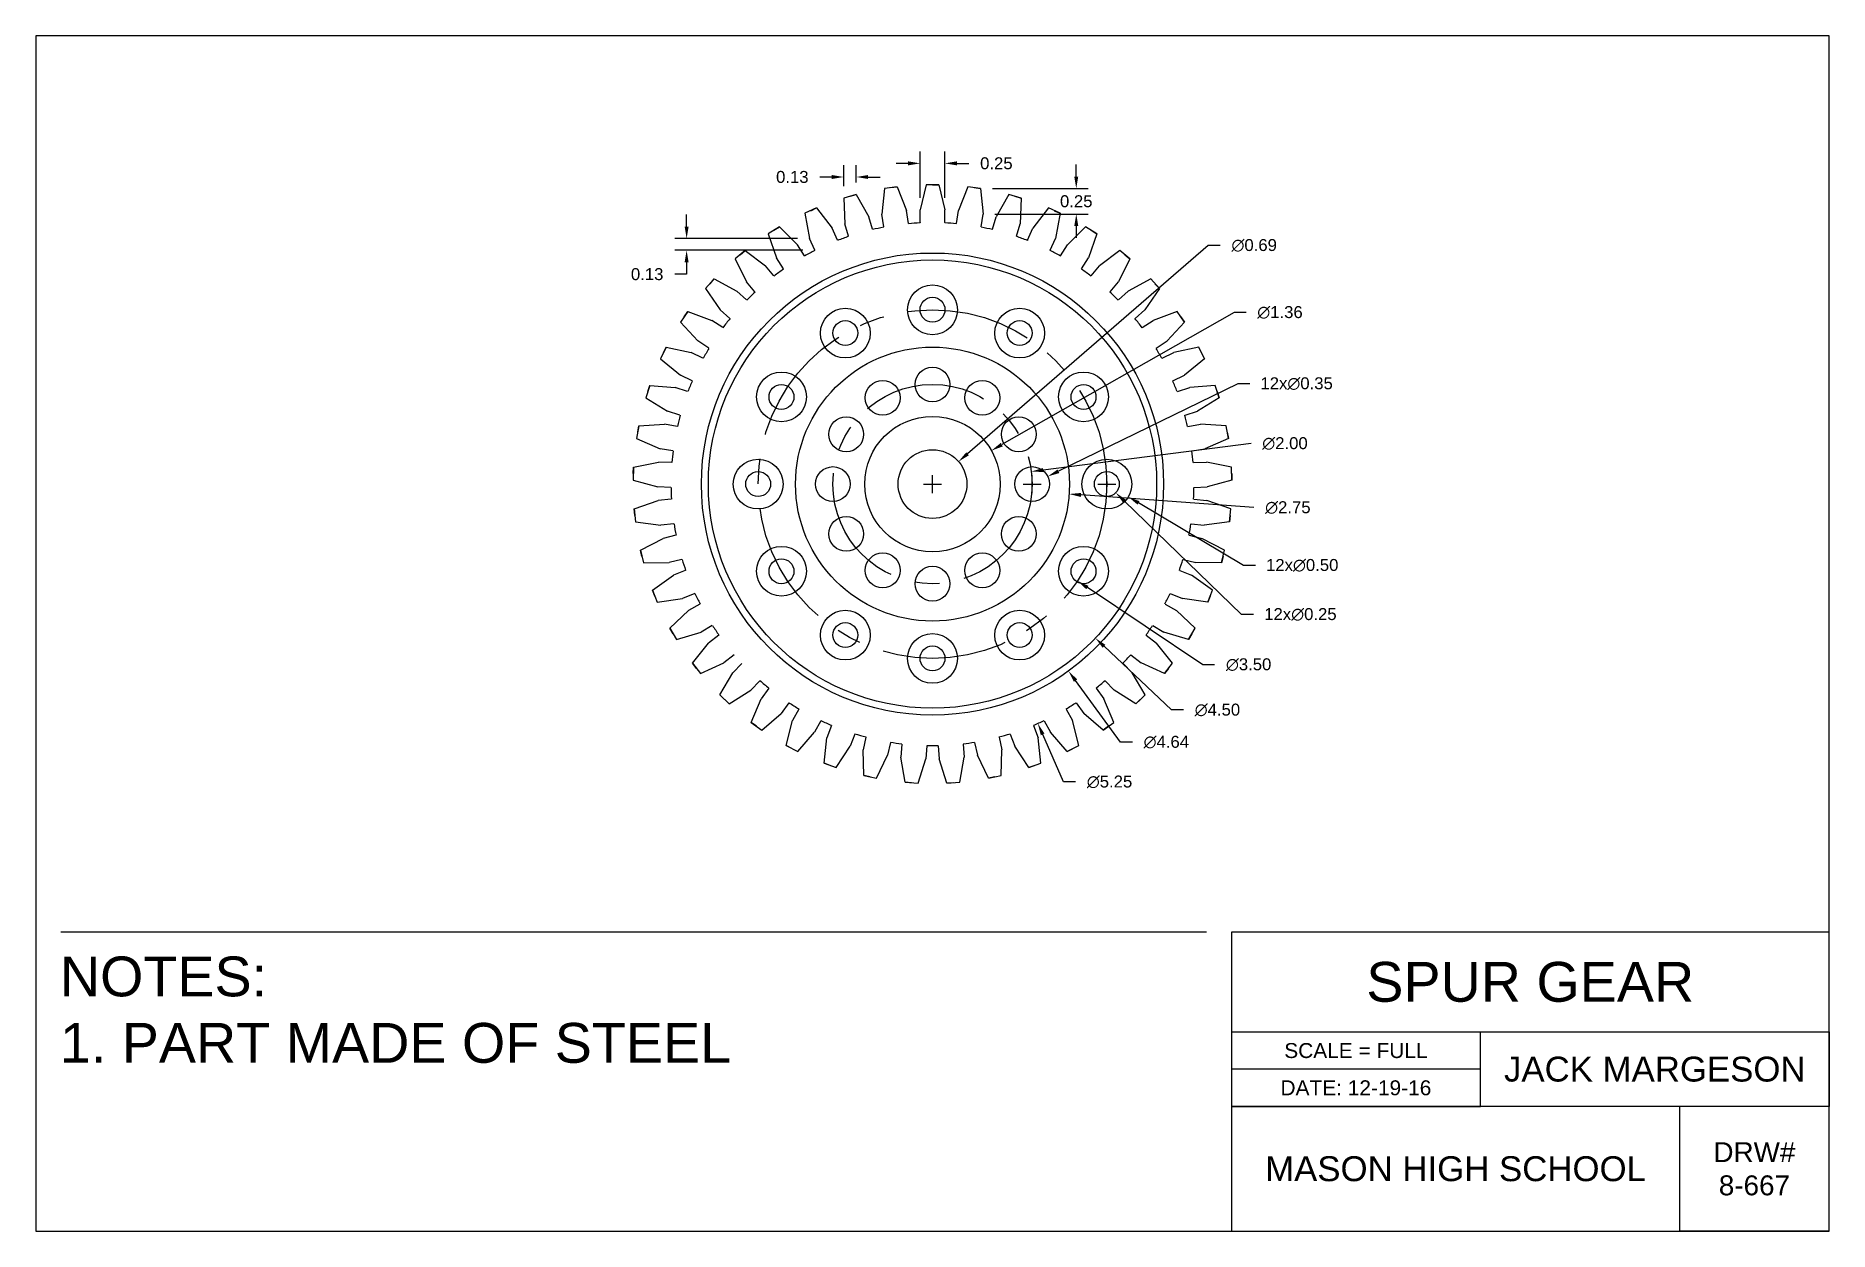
# Model space of a CAD drawing. Header units: inches. Extents: x 0 to 18, y 0 to 12.
import ezdxf

# ---------------------------------------------------------------- set-up
doc = ezdxf.new("R2010")
doc.units = ezdxf.units.IN
doc.header["$MEASUREMENT"] = 0
doc.linetypes.add('CENTER', pattern=[2, 1.25, -0.25, 0.25, -0.25])
doc.styles.get("Standard").update_dxf_attribs({"font": 'arial.ttf'})
doc.dimstyles.get("Standard").update_dxf_attribs({"dimtxt": 0.12, "dimasz": 0.12, "dimexe": 0.12, "dimexo": 0.12, "dimgap": 0.12, "dimtad": 0, "dimtih": 1, "dimtoh": 1, "dimrnd": 0.005, "dimzin": 0, "dimdsep": 46, "dimtxsty": 'Standard', "dimcen": 0.09, "dimadec": 0, "dimazin": 0, "dimtfac": 1, "dimtofl": 0, "dimtmove": 0, "dimatfit": 3, "dimfxl": 1, "dimtolj": 1, "dimtzin": 0, "dimarcsym": 0})

# ---------------------------------------------------------------- blocks, each defined once
blk = doc.blocks.new('*D8')
at = {"color": 0, "lineweight": -2, "transparency": 16777216}
for p, q in [((11.768, 9.896), (9.352, 7.804)), ((11.888, 9.896), (11.768, 9.896)), ((9, 7.41), (9, 7.59)), ((8.91, 7.5), (9.09, 7.5))]:
    blk.add_line(p, q, dxfattribs=at)
at = {"color": 0, "transparency": 16777216}
blk.add_solid([(9.339, 7.819), (9.365, 7.789), (9.261, 7.726)], dxfattribs=at)
at = {"layer": 'Defpoints', "color": 0, "transparency": 16777216}
for p in [(9.261, 7.726), (8.739, 7.274)]:
    blk.add_point(p, dxfattribs=at)
at = {"color": 0, "transparency": 16777216, "insert": (12.229, 9.896), "char_height": 0.12, "attachment_point": 5}
blk.add_mtext('\\A1;∅0.69', dxfattribs=at)
blk = doc.blocks.new('*D9')
at = {"color": 0, "lineweight": -2, "transparency": 16777216}
for p, q in [((12.027, 9.223), (9.695, 7.896)), ((12.147, 9.223), (12.027, 9.223)), ((9, 7.41), (9, 7.59)), ((8.91, 7.5), (9.09, 7.5))]:
    blk.add_line(p, q, dxfattribs=at)
at = {"color": 0, "transparency": 16777216}
blk.add_solid([(9.685, 7.913), (9.705, 7.878), (9.591, 7.836)], dxfattribs=at)
at = {"layer": 'Defpoints', "color": 0, "transparency": 16777216}
for p in [(9.591, 7.836), (8.409, 7.164)]:
    blk.add_point(p, dxfattribs=at)
at = {"color": 0, "transparency": 16777216, "insert": (12.488, 9.223), "char_height": 0.12, "attachment_point": 5}
blk.add_mtext('\\A1;∅1.36', dxfattribs=at)
blk = doc.blocks.new('*D10')
at = {"color": 0, "lineweight": -2, "transparency": 16777216}
for p, q in [((12.064, 8.508), (10.265, 7.629)), ((12.184, 8.508), (12.064, 8.508)), ((10, 7.41), (10, 7.59)), ((9.91, 7.5), (10.09, 7.5))]:
    blk.add_line(p, q, dxfattribs=at)
at = {"color": 0, "transparency": 16777216}
blk.add_solid([(10.256, 7.647), (10.274, 7.611), (10.157, 7.577)], dxfattribs=at)
at = {"layer": 'Defpoints', "color": 0, "transparency": 16777216}
for p in [(10.157, 7.577), (9.843, 7.423)]:
    blk.add_point(p, dxfattribs=at)
at = {"color": 0, "transparency": 16777216, "insert": (12.655, 8.508), "char_height": 0.12, "attachment_point": 5}
blk.add_mtext('\\A1;12x∅0.35', dxfattribs=at)
blk = doc.blocks.new('*D11')
at = {"color": 0, "lineweight": -2, "transparency": 16777216}
for p, q in [((12.197, 7.907), (10.111, 7.641)), ((9, 7.41), (9, 7.59)), ((8.91, 7.5), (9.09, 7.5))]:
    blk.add_line(p, q, dxfattribs=at)
at = {"color": 0, "transparency": 16777216}
blk.add_solid([(10.109, 7.661), (10.114, 7.621), (9.992, 7.626)], dxfattribs=at)
at = {"layer": 'Defpoints', "color": 0, "transparency": 16777216}
for p in [(9.992, 7.626), (8.008, 7.374)]:
    blk.add_point(p, dxfattribs=at)
at = {"color": 0, "transparency": 16777216, "insert": (12.538, 7.907), "char_height": 0.12, "attachment_point": 5}
blk.add_mtext('\\A1;∅2.00', dxfattribs=at)
blk = doc.blocks.new('*D12')
at = {"color": 0, "lineweight": -2, "transparency": 16777216}
for p, q in [((9, 7.41), (9, 7.59)), ((8.91, 7.5), (9.09, 7.5)), ((12.225, 7.264), (10.491, 7.391))]:
    blk.add_line(p, q, dxfattribs=at)
at = {"color": 0, "transparency": 16777216}
blk.add_solid([(10.492, 7.411), (10.49, 7.371), (10.371, 7.4)], dxfattribs=at)
at = {"layer": 'Defpoints', "color": 0, "transparency": 16777216}
for p in [(7.629, 7.6), (10.371, 7.4)]:
    blk.add_point(p, dxfattribs=at)
at = {"color": 0, "transparency": 16777216, "insert": (12.567, 7.264), "char_height": 0.12, "attachment_point": 5}
blk.add_mtext('\\A1;∅2.75', dxfattribs=at)
blk = doc.blocks.new('*D13')
at = {"color": 0, "lineweight": -2, "transparency": 16777216}
for p, q in [((10.75, 7.41), (10.75, 7.59)), ((10.66, 7.5), (10.84, 7.5)), ((12.121, 6.684), (11.068, 7.311)), ((12.241, 6.684), (12.121, 6.684))]:
    blk.add_line(p, q, dxfattribs=at)
at = {"color": 0, "transparency": 16777216}
blk.add_solid([(11.078, 7.328), (11.058, 7.294), (10.965, 7.372)], dxfattribs=at)
at = {"layer": 'Defpoints', "color": 0, "transparency": 16777216}
for p in [(10.535, 7.628), (10.965, 7.372)]:
    blk.add_point(p, dxfattribs=at)
at = {"color": 0, "transparency": 16777216, "insert": (12.711, 6.684), "char_height": 0.12, "attachment_point": 5}
blk.add_mtext('\\A1;12x∅0.50', dxfattribs=at)
blk = doc.blocks.new('*D14')
at = {"color": 0, "lineweight": -2, "transparency": 16777216}
for p, q in [((10.75, 7.41), (10.75, 7.59)), ((10.66, 7.5), (10.84, 7.5)), ((12.102, 6.191), (10.926, 7.33)), ((12.222, 6.191), (12.102, 6.191))]:
    blk.add_line(p, q, dxfattribs=at)
at = {"color": 0, "transparency": 16777216}
blk.add_solid([(10.94, 7.344), (10.912, 7.315), (10.84, 7.413)], dxfattribs=at)
at = {"layer": 'Defpoints', "color": 0, "transparency": 16777216}
for p in [(10.66, 7.587), (10.84, 7.413)]:
    blk.add_point(p, dxfattribs=at)
at = {"color": 0, "transparency": 16777216, "insert": (12.693, 6.191), "char_height": 0.12, "attachment_point": 5}
blk.add_mtext('\\A1;12x∅0.25', dxfattribs=at)
blk = doc.blocks.new('*D15')
at = {"color": 0, "lineweight": -2, "transparency": 16777216}
for p, q in [((9, 7.41), (9, 7.59)), ((8.91, 7.5), (9.09, 7.5)), ((11.712, 5.687), (10.555, 6.461)), ((11.832, 5.687), (11.712, 5.687))]:
    blk.add_line(p, q, dxfattribs=at)
at = {"color": 0, "transparency": 16777216}
blk.add_solid([(10.566, 6.478), (10.544, 6.444), (10.455, 6.528)], dxfattribs=at)
at = {"layer": 'Defpoints', "color": 0, "transparency": 16777216}
for p in [(7.545, 8.472), (10.455, 6.528)]:
    blk.add_point(p, dxfattribs=at)
at = {"color": 0, "transparency": 16777216, "insert": (12.173, 5.687), "char_height": 0.12, "attachment_point": 5}
blk.add_mtext('\\A1;∅3.50', dxfattribs=at)
blk = doc.blocks.new('*D16')
at = {"color": 0, "lineweight": -2, "transparency": 16777216}
for p, q in [((9, 7.41), (9, 7.59)), ((8.91, 7.5), (9.09, 7.5)), ((11.399, 5.232), (10.722, 5.872)), ((11.519, 5.232), (11.399, 5.232))]:
    blk.add_line(p, q, dxfattribs=at)
at = {"color": 0, "transparency": 16777216}
blk.add_solid([(10.736, 5.886), (10.708, 5.857), (10.635, 5.954)], dxfattribs=at)
at = {"layer": 'Defpoints', "color": 0, "transparency": 16777216}
for p in [(7.365, 9.046), (10.635, 5.954)]:
    blk.add_point(p, dxfattribs=at)
at = {"color": 0, "transparency": 16777216, "insert": (11.86, 5.232), "char_height": 0.12, "attachment_point": 5}
blk.add_mtext('\\A1;∅4.50', dxfattribs=at)
blk = doc.blocks.new('*D17')
at = {"color": 0, "lineweight": -2, "transparency": 16777216}
for p, q in [((9, 7.41), (9, 7.59)), ((8.91, 7.5), (9.09, 7.5)), ((10.886, 4.909), (10.436, 5.527)), ((11.006, 4.909), (10.886, 4.909))]:
    blk.add_line(p, q, dxfattribs=at)
at = {"color": 0, "transparency": 16777216}
blk.add_solid([(10.452, 5.539), (10.42, 5.515), (10.365, 5.624)], dxfattribs=at)
at = {"layer": 'Defpoints', "color": 0, "transparency": 16777216}
for p in [(7.635, 9.376), (10.365, 5.624)]:
    blk.add_point(p, dxfattribs=at)
at = {"color": 0, "transparency": 16777216, "insert": (11.347, 4.909), "char_height": 0.12, "attachment_point": 5}
blk.add_mtext('\\A1;∅4.64', dxfattribs=at)
blk = doc.blocks.new('*D21')
at = {"color": 0, "lineweight": -2, "transparency": 16777216}
for p, q in [((8.875, 10.375), (8.875, 10.84)), ((9.125, 10.375), (9.125, 10.84)), ((8.755, 10.72), (8.635, 10.72)), ((9.245, 10.72), (9.365, 10.72))]:
    blk.add_line(p, q, dxfattribs=at)
at = {"color": 0, "transparency": 16777216}
for points in [[(8.755, 10.74), (8.755, 10.7), (8.875, 10.72)], [(9.245, 10.74), (9.245, 10.7), (9.125, 10.72)]]:
    blk.add_solid(points, dxfattribs=at)
at = {"layer": 'Defpoints', "color": 0, "transparency": 16777216}
for p in [(9.125, 10.72), (8.875, 10.255), (9.125, 10.255)]:
    blk.add_point(p, dxfattribs=at)
at = {"color": 0, "transparency": 16777216, "insert": (9.641, 10.72), "char_height": 0.12, "attachment_point": 5}
blk.add_mtext('\\A1;0.25', dxfattribs=at)
blk = doc.blocks.new('*D22')
at = {"color": 0, "lineweight": -2, "transparency": 16777216}
for p, q in [((8.109, 10.491), (8.109, 10.703)), ((8.234, 10.527), (8.234, 10.703)), ((7.989, 10.583), (7.869, 10.583)), ((8.354, 10.583), (8.474, 10.583))]:
    blk.add_line(p, q, dxfattribs=at)
at = {"color": 0, "transparency": 16777216}
for points in [[(7.989, 10.603), (7.989, 10.563), (8.109, 10.583)], [(8.354, 10.603), (8.354, 10.563), (8.234, 10.583)]]:
    blk.add_solid(points, dxfattribs=at)
at = {"layer": 'Defpoints', "color": 0, "transparency": 16777216}
for p in [(8.234, 10.583), (8.109, 10.371), (8.234, 10.407)]:
    blk.add_point(p, dxfattribs=at)
at = {"color": 0, "transparency": 16777216, "insert": (7.593, 10.583), "char_height": 0.12, "attachment_point": 5}
blk.add_mtext('\\A1;0.13', dxfattribs=at)
blk = doc.blocks.new('*D23')
at = {"color": 0, "lineweight": -2, "transparency": 16777216}
for p, q in [((6.532, 10.086), (6.532, 10.206)), ((7.645, 9.966), (6.412, 9.966)), ((7.698, 9.847), (6.412, 9.847)), ((6.532, 9.727), (6.532, 9.607)), ((6.532, 9.607), (6.412, 9.607))]:
    blk.add_line(p, q, dxfattribs=at)
at = {"color": 0, "transparency": 16777216}
for points in [[(6.512, 10.086), (6.552, 10.086), (6.532, 9.966)], [(6.512, 9.727), (6.552, 9.727), (6.532, 9.847)]]:
    blk.add_solid(points, dxfattribs=at)
at = {"layer": 'Defpoints', "color": 0, "transparency": 16777216}
for p in [(7.765, 9.966), (6.532, 9.847), (7.818, 9.847)]:
    blk.add_point(p, dxfattribs=at)
at = {"color": 0, "transparency": 16777216, "insert": (6.136, 9.607), "char_height": 0.12, "attachment_point": 5}
blk.add_mtext('\\A1;0.13', dxfattribs=at)
blk = doc.blocks.new('*D24')
at = {"color": 0, "lineweight": -2, "transparency": 16777216}
for p, q in [((10.443, 10.587), (10.443, 10.707)), ((9.603, 10.467), (10.563, 10.467)), ((9.627, 10.211), (10.563, 10.211)), ((10.443, 10.091), (10.443, 9.971))]:
    blk.add_line(p, q, dxfattribs=at)
at = {"color": 0, "transparency": 16777216}
for points in [[(10.423, 10.587), (10.463, 10.587), (10.443, 10.467)], [(10.423, 10.091), (10.463, 10.091), (10.443, 10.211)]]:
    blk.add_solid(points, dxfattribs=at)
at = {"layer": 'Defpoints', "color": 0, "transparency": 16777216}
for p in [(9.483, 10.467), (9.507, 10.211), (10.443, 10.211)]:
    blk.add_point(p, dxfattribs=at)
at = {"color": 0, "transparency": 16777216, "insert": (10.443, 10.339), "char_height": 0.12, "attachment_point": 5}
blk.add_mtext('\\A1;0.25', dxfattribs=at)

msp = doc.modelspace()

# ---------------------------------------------------------------- linework, layer by layer
for p, q in [((18, 12), (0, 12)), ((0, 12), (0, 0)), ((18, 0), (18, 12)), ((8.517, 10.467), (8.493, 10.211)), ((8.646, 10.485), (8.517, 10.467)), ((8.582, 10.476), (8.646, 10.485)), ((8.646, 10.485), (8.74, 10.246)), ((8.935, 10.505), (8.875, 10.255)), ((9.065, 10.505), (8.935, 10.505)), ((9, 10.505), (9.065, 10.505)), ((9.065, 10.505), (9.125, 10.255)), ((9.354, 10.485), (9.26, 10.246)), ((9.483, 10.467), (9.354, 10.485)), ((9.418, 10.476), (9.483, 10.467)), ((9.483, 10.467), (9.507, 10.211)), ((7.837, 10.272), (7.718, 10.219)), ((7.778, 10.245), (7.837, 10.272)), ((7.837, 10.272), (7.994, 10.068)), ((8.234, 10.407), (8.109, 10.371)), ((8.109, 10.371), (8.12, 10.114)), ((8.172, 10.389), (8.234, 10.407)), ((8.234, 10.407), (8.361, 10.183)), ((9.766, 10.407), (9.639, 10.183)), ((9.891, 10.371), (9.766, 10.407)), ((9.828, 10.389), (9.891, 10.371)), ((9.891, 10.371), (9.88, 10.114)), ((10.163, 10.272), (10.006, 10.068)), ((10.282, 10.219), (10.163, 10.272)), ((7.463, 10.083), (7.352, 10.014)), ((7.408, 10.048), (7.463, 10.083)), ((7.463, 10.083), (7.646, 9.903)), ((7.718, 10.219), (7.765, 9.966)), ((8.156, 9.989), (8.12, 10.114)), ((8.397, 10.058), (8.361, 10.183)), ((8.511, 10.082), (8.493, 10.211)), ((8.758, 10.117), (8.74, 10.246)), ((8.875, 10.125), (8.875, 10.255)), ((8.875, 10.125), (8.875, 10.122)), ((9.125, 10.125), (9.125, 10.255)), ((9.125, 10.125), (9.125, 10.122)), ((9.242, 10.117), (9.26, 10.246)), ((9.489, 10.082), (9.507, 10.211)), ((9.603, 10.058), (9.639, 10.183)), ((9.844, 9.989), (9.88, 10.114)), ((10.222, 10.245), (10.282, 10.219)), ((10.282, 10.219), (10.235, 9.966)), ((10.537, 10.083), (10.354, 9.903)), ((10.648, 10.014), (10.537, 10.083)), ((7.352, 10.014), (7.434, 9.77)), ((7.715, 9.792), (7.646, 9.903)), ((7.818, 9.847), (7.765, 9.966)), ((8.047, 9.949), (7.994, 10.068)), ((9.953, 9.949), (9.952, 9.946)), ((9.953, 9.949), (10.006, 10.068)), ((10.182, 9.847), (10.235, 9.966)), ((10.285, 9.792), (10.354, 9.903)), ((10.648, 10.014), (10.566, 9.77)), ((10.592, 10.048), (10.648, 10.014)), ((7.118, 9.844), (7.019, 9.76)), ((7.019, 9.76), (7.133, 9.53)), ((7.068, 9.802), (7.118, 9.844)), ((7.118, 9.844), (7.325, 9.691)), ((7.503, 9.66), (7.434, 9.77)), ((10.285, 9.792), (10.283, 9.79)), ((10.497, 9.66), (10.566, 9.77)), ((10.882, 9.844), (10.675, 9.691)), ((10.981, 9.76), (10.867, 9.53)), ((10.981, 9.76), (10.882, 9.844)), ((10.932, 9.802), (10.981, 9.76)), ((6.81, 9.559), (6.723, 9.462)), ((6.767, 9.511), (6.81, 9.559)), ((6.81, 9.559), (7.036, 9.436)), ((7.408, 9.591), (7.325, 9.691)), ((10.592, 9.591), (10.675, 9.691)), ((11.19, 9.559), (10.964, 9.436)), ((11.277, 9.462), (11.19, 9.559)), ((6.723, 9.462), (6.869, 9.251)), ((7.133, 9.349), (7.036, 9.436)), ((7.217, 9.431), (7.133, 9.53)), ((10.783, 9.431), (10.867, 9.53)), ((10.867, 9.349), (10.964, 9.436)), ((11.277, 9.462), (11.131, 9.251)), ((11.233, 9.511), (11.277, 9.462)), ((6.545, 9.234), (6.472, 9.126)), ((6.509, 9.18), (6.545, 9.234)), ((6.545, 9.234), (6.786, 9.144)), ((6.966, 9.164), (6.869, 9.251)), ((11.034, 9.164), (11.131, 9.251)), ((11.455, 9.234), (11.214, 9.144)), ((11.528, 9.126), (11.455, 9.234)), ((11.491, 9.18), (11.528, 9.126)), ((6.472, 9.126), (6.646, 8.937)), ((6.894, 9.072), (6.786, 9.144)), ((11.106, 9.072), (11.214, 9.144)), ((11.528, 9.126), (11.354, 8.937)), ((6.328, 8.876), (6.271, 8.759)), ((6.299, 8.817), (6.328, 8.876)), ((6.328, 8.876), (6.579, 8.82)), ((6.695, 8.763), (6.579, 8.82)), ((6.754, 8.864), (6.646, 8.937)), ((11.246, 8.864), (11.354, 8.937)), ((11.305, 8.763), (11.421, 8.82)), ((11.672, 8.876), (11.421, 8.82)), ((11.729, 8.759), (11.672, 8.876)), ((6.271, 8.759), (6.469, 8.595)), ((11.729, 8.759), (11.531, 8.595)), ((11.701, 8.817), (11.729, 8.759)), ((6.162, 8.49), (6.122, 8.367)), ((6.142, 8.429), (6.162, 8.49)), ((6.162, 8.49), (6.418, 8.47)), ((6.542, 8.43), (6.418, 8.47)), ((6.586, 8.538), (6.469, 8.595)), ((11.414, 8.538), (11.531, 8.595)), ((11.458, 8.43), (11.582, 8.47)), ((11.838, 8.49), (11.582, 8.47)), ((11.878, 8.367), (11.838, 8.49)), ((6.122, 8.367), (6.341, 8.232)), ((11.878, 8.367), (11.659, 8.232)), ((11.858, 8.429), (11.878, 8.367)), ((6.052, 8.086), (6.309, 8.102)), ((6.437, 8.079), (6.309, 8.102)), ((6.465, 8.192), (6.341, 8.232)), ((11.535, 8.192), (11.659, 8.232)), ((11.563, 8.079), (11.691, 8.102)), ((11.948, 8.086), (11.691, 8.102)), ((6.052, 8.086), (6.029, 7.958)), ((6.029, 7.958), (6.265, 7.855)), ((6.041, 8.022), (6.052, 8.086)), ((11.971, 7.958), (11.735, 7.855)), ((11.971, 7.958), (11.948, 8.086)), ((11.959, 8.022), (11.971, 7.958)), ((6.393, 7.833), (6.265, 7.855)), ((11.607, 7.833), (11.735, 7.855)), ((5.999, 7.67), (5.995, 7.54)), ((5.997, 7.605), (5.999, 7.67)), ((5.999, 7.67), (6.251, 7.721)), ((6.381, 7.717), (6.251, 7.721)), ((11.619, 7.717), (11.749, 7.721)), ((12.001, 7.67), (11.749, 7.721)), ((12.005, 7.54), (12.001, 7.67)), ((12.003, 7.605), (12.005, 7.54)), ((5.995, 7.54), (6.242, 7.471)), ((6.372, 7.467), (6.242, 7.471)), ((11.628, 7.467), (11.758, 7.471)), ((12.005, 7.54), (11.758, 7.471)), ((6.005, 7.251), (6.247, 7.336)), ((6.011, 7.186), (6.005, 7.251)), ((6.005, 7.251), (6.018, 7.121)), ((6.376, 7.35), (6.247, 7.336)), ((11.624, 7.35), (11.753, 7.336)), ((11.995, 7.251), (11.753, 7.336)), ((11.982, 7.121), (11.995, 7.251)), ((6.018, 7.121), (6.273, 7.088)), ((6.402, 7.101), (6.273, 7.088)), ((11.598, 7.101), (11.727, 7.088)), ((11.982, 7.121), (11.727, 7.088)), ((11.989, 7.186), (11.982, 7.121)), ((6.069, 6.836), (6.297, 6.955)), ((6.423, 6.986), (6.297, 6.955)), ((11.577, 6.986), (11.703, 6.955)), ((11.931, 6.836), (11.703, 6.955)), ((6.084, 6.773), (6.069, 6.836)), ((6.069, 6.836), (6.1, 6.71)), ((6.1, 6.71), (6.357, 6.712)), ((6.483, 6.744), (6.357, 6.712)), ((11.517, 6.744), (11.643, 6.712)), ((11.9, 6.71), (11.643, 6.712)), ((11.9, 6.71), (11.931, 6.836)), ((11.916, 6.773), (11.9, 6.71)), ((6.189, 6.435), (6.399, 6.584)), ((6.519, 6.633), (6.399, 6.584)), ((11.481, 6.633), (11.601, 6.584)), ((11.811, 6.435), (11.601, 6.584)), ((6.214, 6.374), (6.189, 6.435)), ((6.189, 6.435), (6.238, 6.314)), ((6.238, 6.314), (6.492, 6.352)), ((6.613, 6.401), (6.492, 6.352)), ((11.387, 6.401), (11.508, 6.352)), ((11.762, 6.314), (11.508, 6.352)), ((11.762, 6.314), (11.811, 6.435)), ((11.786, 6.374), (11.762, 6.314)), ((6.365, 6.054), (6.552, 6.231)), ((6.664, 6.296), (6.552, 6.231)), ((11.336, 6.296), (11.448, 6.231)), ((11.635, 6.054), (11.448, 6.231)), ((6.398, 5.997), (6.365, 6.054)), ((6.365, 6.054), (6.43, 5.941)), ((6.43, 5.941), (6.677, 6.014)), ((6.789, 6.079), (6.677, 6.014)), ((6.855, 5.982), (6.752, 5.902)), ((11.145, 5.982), (11.248, 5.902)), ((11.211, 6.079), (11.323, 6.014)), ((11.57, 5.941), (11.323, 6.014)), ((11.57, 5.941), (11.635, 6.054)), ((11.602, 5.997), (11.57, 5.941)), ((6.592, 5.701), (6.752, 5.902)), ((7.008, 5.785), (6.906, 5.705)), ((10.992, 5.785), (11.094, 5.705)), ((11.408, 5.701), (11.248, 5.902)), ((6.632, 5.65), (6.592, 5.701)), ((6.592, 5.701), (6.672, 5.599)), ((6.672, 5.599), (6.906, 5.705)), ((6.866, 5.384), (6.996, 5.605)), ((7.087, 5.699), (6.996, 5.605)), ((10.913, 5.699), (11.004, 5.605)), ((11.134, 5.384), (11.004, 5.605)), ((11.328, 5.599), (11.094, 5.705)), ((11.328, 5.599), (11.408, 5.701)), ((11.368, 5.65), (11.328, 5.599)), ((6.959, 5.293), (7.176, 5.431)), ((7.266, 5.525), (7.176, 5.431)), ((7.356, 5.45), (7.28, 5.345)), ((10.644, 5.45), (10.72, 5.345)), ((10.734, 5.525), (10.824, 5.431)), ((11.041, 5.293), (10.824, 5.431)), ((6.913, 5.338), (6.866, 5.384)), ((6.866, 5.384), (6.959, 5.293)), ((7.181, 5.107), (7.28, 5.345)), ((7.558, 5.303), (7.482, 5.198)), ((7.657, 5.241), (7.596, 5.126)), ((10.343, 5.241), (10.404, 5.126)), ((10.442, 5.303), (10.518, 5.198)), ((10.819, 5.107), (10.72, 5.345)), ((11.041, 5.293), (11.134, 5.384)), ((11.087, 5.338), (11.041, 5.293)), ((7.234, 5.069), (7.181, 5.107)), ((7.181, 5.107), (7.286, 5.031)), ((7.286, 5.031), (7.482, 5.198)), ((7.532, 4.877), (7.596, 5.126)), ((7.878, 5.124), (7.817, 5.009)), ((7.985, 5.076), (7.94, 4.954)), ((10.015, 5.076), (10.06, 4.954)), ((10.122, 5.124), (10.183, 5.009)), ((10.468, 4.877), (10.404, 5.126)), ((10.714, 5.031), (10.518, 5.198)), ((10.714, 5.031), (10.819, 5.107)), ((10.766, 5.069), (10.714, 5.031)), ((7.589, 4.847), (7.532, 4.877)), ((7.532, 4.877), (7.647, 4.816)), ((7.647, 4.816), (7.817, 5.009)), ((7.911, 4.698), (7.94, 4.954)), ((8.033, 4.654), (8.175, 4.868)), ((8.22, 4.991), (8.175, 4.868)), ((8.332, 4.958), (8.305, 4.831)), ((8.577, 4.906), (8.549, 4.779)), ((8.692, 4.89), (8.683, 4.76)), ((8.942, 4.873), (8.933, 4.743)), ((9.058, 4.873), (9.067, 4.743)), ((9.308, 4.89), (9.317, 4.76)), ((9.423, 4.906), (9.451, 4.779)), ((9.668, 4.958), (9.695, 4.831)), ((9.78, 4.991), (9.825, 4.868)), ((9.967, 4.654), (9.825, 4.868)), ((10.089, 4.698), (10.06, 4.954)), ((10.353, 4.816), (10.183, 5.009)), ((10.353, 4.816), (10.468, 4.877)), ((7.972, 4.676), (7.911, 4.698)), ((7.911, 4.698), (8.033, 4.654)), ((8.312, 4.574), (8.305, 4.831)), ((8.439, 4.547), (8.549, 4.779)), ((8.726, 4.507), (8.683, 4.76)), ((8.855, 4.498), (8.933, 4.743)), ((9.145, 4.498), (9.067, 4.743)), ((9.274, 4.507), (9.317, 4.76)), ((9.561, 4.547), (9.451, 4.779)), ((9.688, 4.574), (9.695, 4.831)), ((9.967, 4.654), (10.089, 4.698)), ((10.411, 4.847), (10.353, 4.816)), ((8.375, 4.561), (8.312, 4.574)), ((8.312, 4.574), (8.439, 4.547)), ((8.79, 4.502), (8.726, 4.507)), ((8.726, 4.507), (8.855, 4.498)), ((9.145, 4.498), (9.274, 4.507)), ((9.21, 4.502), (9.145, 4.498)), ((9.561, 4.547), (9.688, 4.574)), ((9.625, 4.561), (9.561, 4.547)), ((10.028, 4.676), (9.967, 4.654)), ((11.75, 3), (0.25, 3)), ((18, 3), (12, 3)), ((12, 3), (12, 0)), ((12, 3), (12, 2)), ((18, 0), (18, 3)), ((12, 2), (18, 2)), ((14.5, 1.25), (14.5, 2)), ((18, 2), (18, 1.25)), ((14.5, 1.625), (12, 1.625)), ((18, 1.25), (12, 1.25)), ((12, 1.25), (14.5, 1.25)), ((16.5, 0), (16.5, 1.25)), ((0, 0), (18, 0)), ((18, 0), (16.5, 0))]:
    msp.add_line(p, q)
at = {"color": 3}
for p, q in [((9, 7.41), (9, 7.59)), ((9, 7.41), (9, 7.59)), ((8.91, 7.5), (9.09, 7.5)), ((8.91, 7.5), (9.09, 7.5)), ((10.316, 4.51), (10.106, 4.987)), ((10.436, 4.51), (10.316, 4.51))]:
    msp.add_line(p, q, dxfattribs=at)
for centre, radius in [((9, 7.5), 2.32), ((9, 7.5), 2.25), ((9, 9.25), 0.25), ((9, 9.25), 0.125), ((8.125, 9.016), 0.25), ((9.875, 9.016), 0.25), ((8.125, 9.016), 0.125), ((9.875, 9.016), 0.125), ((9, 7.5), 1.375), ((9, 8.5), 0.175), ((7.484, 8.375), 0.25), ((7.484, 8.375), 0.125), ((8.5, 8.366), 0.175), ((9.5, 8.366), 0.175), ((10.516, 8.375), 0.25), ((10.516, 8.375), 0.125), ((8.134, 8), 0.175), ((9, 7.5), 0.68), ((9.866, 8), 0.175), ((7.25, 7.5), 0.25), ((9, 7.5), 0.345), ((10.75, 7.5), 0.25), ((7.25, 7.5), 0.125), ((8, 7.5), 0.175), ((10, 7.5), 0.175), ((10.75, 7.5), 0.125), ((8.134, 7), 0.175), ((9.866, 7), 0.175), ((7.484, 6.625), 0.25), ((10.516, 6.625), 0.25), ((7.484, 6.625), 0.125), ((8.5, 6.634), 0.175), ((9, 6.5), 0.175), ((9.5, 6.634), 0.175), ((10.516, 6.625), 0.125), ((8.125, 5.984), 0.25), ((9.875, 5.984), 0.25), ((8.125, 5.984), 0.125), ((9, 5.75), 0.25), ((9.875, 5.984), 0.125), ((9, 5.75), 0.125)]:
    msp.add_circle(centre, radius)
at = {"color": 3, "linetype": 'CENTER'}
for radius in [1.75, 1]:
    msp.add_circle((9, 7.5), radius, dxfattribs=at)
for start, end in [(92.7294, 95.2706), (84.7294, 87.2706), (108.7294, 111.2706), (100.7294, 103.2706), (76.7294, 79.2706), (68.7294, 71.2706), (116.7294, 119.2706), (60.7294, 63.2706), (124.7294, 127.2706), (52.7294, 55.2706), (132.7294, 135.2706), (44.7294, 47.2706), (140.7294, 143.2706), (36.7294, 39.2706), (148.7294, 151.2706), (28.7294, 31.2706), (156.7294, 159.2706), (20.7294, 23.2706), (164.7294, 167.2706), (12.7294, 15.2706), (172.7294, 175.2706), (4.7294, 7.2706), (180.7294, 183.2706), (356.7294, 359.2706), (188.7294, 191.2706), (348.7294, 351.2706), (196.7294, 199.2706), (340.7294, 343.2706), (204.7294, 207.2706), (332.7294, 335.2706), (212.7294, 215.2706), (324.7294, 327.2706), (316.7294, 319.2706), (228.7294, 231.2706), (308.7294, 311.2706), (236.7294, 239.2706), (300.7294, 303.2706), (244.7294, 247.2706), (292.7294, 295.2706), (252.7294, 255.2706), (260.7294, 263.2706), (268.7294, 271.2706), (276.7294, 279.2706), (284.7294, 287.2706)]:
    msp.add_arc((9, 7.5), 2.625, start, end)
at = {"color": 3}
msp.add_solid([(10.124, 4.996), (10.087, 4.979), (10.057, 5.097)], dxfattribs=at)

# ---------------------------------------------------------------- texts
at = {"color": 3, "insert": (10.777, 4.51), "char_height": 0.12, "attachment_point": 5}
msp.add_mtext('\\A1;∅5.25', dxfattribs=at)
at = {"color": 3, "insert": (0.241, 2.757), "char_height": 0.4, "attachment_point": 1}
msp.add_mtext_dynamic_manual_height_columns('{\\C256;\\c0;NOTES:\\P1. PART MADE OF STEEL}', width=12, gutter_width=1, heights=[0], dxfattribs=at)
at = {"attachment_point": 5}
for s, width, insert, char_height in [('SPUR GEAR', 6, (15, 2.5), 0.4), ('SCALE = FULL', 2.5, (13.25, 1.812), 0.15), ('JACK MARGESON', 3.5, (16.25, 1.625), 0.25), ('\\A1;DATE: 12-19-16', 2.5, (13.25, 1.438), 0.15), ('MASON HIGH SCHOOL', 4.5, (14.25, 0.625), 0.25), ('DRW#\\P8-667', 1.5, (17.25, 0.625), 0.2)]:
    msp.add_mtext_dynamic_manual_height_columns(s, width=width, gutter_width=1, heights=[0], dxfattribs=dict(at, insert=insert, char_height=char_height))

# ---------------------------------------------------------------- dimensions: what is measured, and where the dimension line sits
at = {"color": 3}
dim = msp.add_linear_dim(base=(9.125, 10.72), p1=(8.875, 10.255), p2=(9.125, 10.255), dimstyle='Standard', dxfattribs=at)
dim.commit()
dim.dimension.update_dxf_attribs({"geometry": '*D21', "text_midpoint": (9.641, 10.72)})
dim = msp.add_linear_dim(base=(8.23419, 10.58317), p1=(8.10923, 10.37067), p2=(8.23419, 10.40651), dimstyle='Standard', dxfattribs=at)
dim.commit()
dim.dimension.update_dxf_attribs({"geometry": '*D22', "text_midpoint": (7.59338, 10.58317), "dimtype": 160})
dim = msp.add_linear_dim(base=(10.443, 10.211), p1=(9.483, 10.467), p2=(9.507, 10.211), angle=90, text='0.25', dimstyle='Standard', dxfattribs=at)
dim.commit()
dim.dimension.update_dxf_attribs({"geometry": '*D24', "text_midpoint": (10.443, 10.339), "dimtype": 160})
dim = msp.add_linear_dim(base=(6.532, 9.847), p1=(7.765, 9.966), p2=(7.818, 9.847), angle=90, text='0.13', dimstyle='Standard', dxfattribs=at)
dim.commit()
dim.dimension.update_dxf_attribs({"geometry": '*D23', "text_midpoint": (6.136, 9.607)})
for p1, p2, picture, middle in [((8.739, 7.274), (9.261, 7.726), '*D8', (12.229, 9.896)), ((7.635, 9.376), (10.365, 5.624), '*D17', (11.347, 4.909)), ((8.409, 7.164), (9.591, 7.836), '*D9', (12.488, 9.223)), ((7.365, 9.046), (10.635, 5.954), '*D16', (11.86, 5.232)), ((7.545, 8.472), (10.455, 6.528), '*D15', (12.173, 5.687)), ((8.008, 7.374), (9.992, 7.626), '*D11', (12.197, 7.907)), ((7.629, 7.6), (10.371, 7.4), '*D12', (12.225, 7.264))]:
    dim = msp.add_diameter_dim_2p(p1=p1, p2=p2, dimstyle='Standard', dxfattribs=at)
    dim.commit()
    dim.dimension.update_dxf_attribs({"geometry": picture, "text_midpoint": middle, "dimtype": 163})
for p1, p2, picture, middle in [((9.843, 7.423), (10.157, 7.577), '*D10', (12.655, 8.508)), ((10.535, 7.628), (10.965, 7.372), '*D13', (12.711, 6.684)), ((10.66, 7.587), (10.84, 7.413), '*D14', (12.693, 6.191))]:
    dim = msp.add_diameter_dim_2p(p1=p1, p2=p2, text='12x<>', dimstyle='Standard', dxfattribs=at)
    dim.commit()
    dim.dimension.update_dxf_attribs({"geometry": picture, "text_midpoint": middle, "dimtype": 163})

doc.saveas('drawing.dxf')
